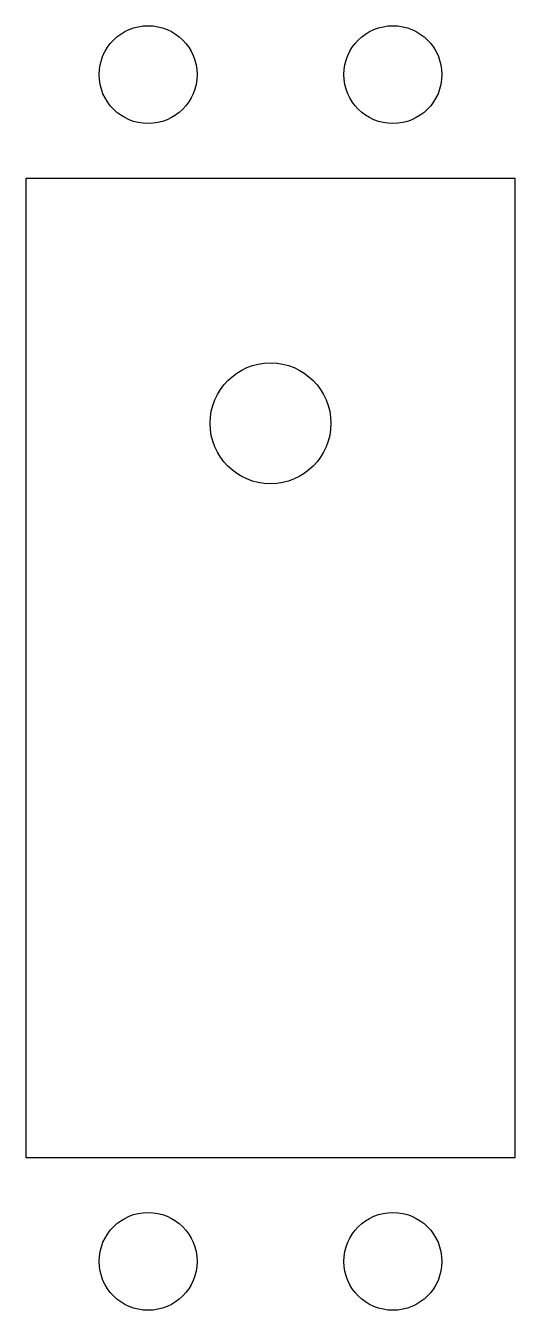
# Model space of a CAD drawing. Header units: millimetres. Extents: x 0 to 20, y -6.2 to 46.2.
import ezdxf

# ---------------------------------------------------------------- set-up
doc = ezdxf.new("R2010")
doc.units = ezdxf.units.MM
doc.header["$LTSCALE"] = 0.1
doc.layers.get('0').update_dxf_attribs({"lineweight": 25})

msp = doc.modelspace()

# ---------------------------------------------------------------- linework, layer by layer
for p, q in [((20, 40), (0, 40)), ((0, 40), (0, 0)), ((20, 0), (20, 40)), ((0, 0), (20, 0))]:
    msp.add_line(p, q)
for centre, radius in [((5, 44.25), 2), ((15, 44.25), 2), ((10, 30), 2.469), ((5, -4.25), 2), ((15, -4.25), 2)]:
    msp.add_circle(centre, radius)

doc.saveas('drawing.dxf')
